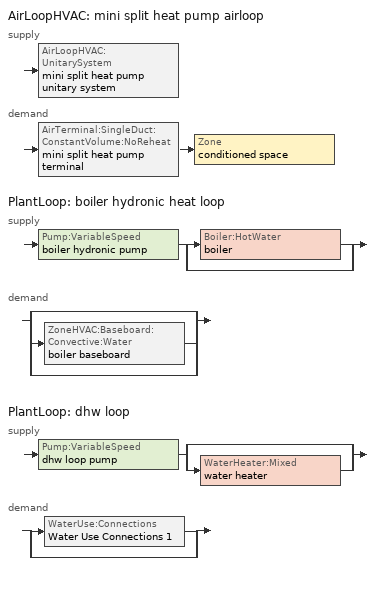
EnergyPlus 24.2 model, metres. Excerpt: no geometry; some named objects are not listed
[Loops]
AirLoopHVAC 'mini split heat pump airloop'
 supply: AirLoopHVAC:UnitarySystem 'mini split heat pump unitary system'
 demand: AirTerminal:SingleDuct:ConstantVolume:NoReheat 'mini split heat pump terminal' > Zone 'conditioned space'
PlantLoop 'boiler hydronic heat loop'
 supply: Pump:VariableSpeed 'boiler hydronic pump' > split
  | Boiler:HotWater 'boiler'
  | bypass
 demand: split
  | bypass
  | ZoneHVAC:Baseboard:Convective:Water 'boiler baseboard'
  | bypass
PlantLoop 'dhw loop'
 supply: Pump:VariableSpeed 'dhw loop pump' > split
  | bypass
  | WaterHeater:Mixed 'water heater'
 demand: split
  | WaterUse:Connections 'Water Use Connections 1'
  | bypass
[ZoneControl:Thermostat]
conditioned space Thermostat: Zone or ZoneList=conditioned space; Control Type Schedule=conditioned space Thermostat Schedule; Control 1=conditioned space temperature setpoint; Temperature Difference Between Cutout And Setpoint {deltaC}=0
[ThermostatSetpoint:DualSetpoint]
conditioned space temperature setpoint: Heating Setpoint Temperature Schedule=heating setpoint; Cooling Setpoint Temperature Schedule=cooling setpoint
[ZoneHVAC:Baseboard:Convective:Water]
boiler baseboard: Availability Schedule=Always On Discrete; Heating Design Capacity Method=HeatingDesignCapacity; Heating Design Capacity {W}=15650.9; Heating Design Capacity Per Floor Area {W/m2}=0; Fraction of Autosized Heating Design Capacity=0.8; U-Factor Times Area Value {W/K}=1126.86; Maximum Water Flow Rate {m3/s}=0.000674209; Convergence Tolerance=0.001
[AirTerminal:SingleDuct:ConstantVolume:NoReheat]
mini split heat pump terminal: Availability Schedule=Always On Discrete; Maximum Air Flow Rate {m3/s}=0.213792
[Zone equipment]
conditioned space: boiler baseboard, mini split heat pump terminal
[AirLoopHVAC]
mini split heat pump airloop: Design Supply Air Flow Rate {m3/s}=0.213792; Design Return Air Flow Fraction of Supply Air Flow=1
[Sizing:System]
mini split heat pump airloop: Type of Load to Size On=Sensible; Design Outdoor Air Flow Rate {m3/s}=Autosize; Central Heating Maximum System Air Flow Ratio=0.3; Preheat Design Temperature {C}=7; Preheat Design Humidity Ratio {kgWater/kgDryAir}=0.008; Precool Design Temperature {C}=12.8; Precool Design Humidity Ratio {kgWater/kgDryAir}=0.008; Central Cooling Design Supply Air Temperature {C}=12.8; Central Heating Design Supply Air Temperature {C}=16.7; Type of Zone Sum to Use=NonCoincident; 100% Outdoor Air in Cooling=Yes; 100% Outdoor Air in Heating=Yes; Central Cooling Design Supply Air Humidity Ratio {kgWater/kgDryAir}=0.0085; Central Heating Design Supply Air Humidity Ratio {kgWater/kgDryAir}=0.008; Cooling Supply Air Flow Rate Method=DesignDay; Cooling Supply Air Flow Rate {m3/s}=0; Cooling Supply Air Flow Rate Per Floor Area {m3/s-m2}=0.00996765; Cooling Fraction of Autosized Cooling Supply Air Flow Rate=1; Cooling Supply Air Flow Rate Per Unit Cooling Capacity {m3/s-W}=3.94755e-05; Heating Supply Air Flow Rate Method=DesignDay; Heating Supply Air Flow Rate {m3/s}=0; Heating Supply Air Flow Rate Per Floor Area {m3/s-m2}=0.00996765; Heating Fraction of Autosized Heating Supply Air Flow Rate=1; Heating Fraction of Autosized Cooling Supply Air Flow Rate=1; Heating Supply Air Flow Rate Per Unit Heating Capacity {m3/s-W}=3.15882e-05; System Outdoor Air Method=ZoneSum; Zone Maximum Outdoor Air Fraction=1; Cooling Design Capacity Method=CoolingDesignCapacity; Cooling Design Capacity {W}=Autosize; Cooling Design Capacity Per Floor Area {W/m2}=234.7; Fraction of Autosized Cooling Design Capacity=1; Heating Design Capacity Method=HeatingDesignCapacity; Heating Design Capacity {W}=Autosize; Heating Design Capacity Per Floor Area {W/m2}=157; Fraction of Autosized Heating Design Capacity=1; Central Cooling Capacity Control Method=OnOff; Occupant Diversity=Autosize
[AvailabilityManager:Scheduled]
mini split heat pump airloop Availability Manager: Schedule=Always On Discrete
[AirLoopHVAC:UnitarySystem]
mini split heat pump unitary system: Control Type=Load; Controlling Zone or Thermostat Location=conditioned space; Dehumidification Control Type=None; Availability Schedule=Always On Discrete; Supply Fan=mini split heat pump supply fan; Fan Placement=BlowThrough; Supply Air Fan Operating Mode Schedule=mini split heat pump auto fan schedule; Heating Coil=mini split heat pump htg coil; DX Heating Coil Sizing Ratio=1; Cooling Coil=mini split heat pump clg coil; Use DOAS DX Cooling Coil=No; Minimum Supply Air Temperature {C}=2; Latent Load Control=SensibleOnlyLoadControl; Cooling Supply Air Flow Rate Method=SupplyAirFlowRate; Cooling Supply Air Flow Rate {m3/s}=0.213792; Heating Supply Air Flow Rate Method=SupplyAirFlowRate; Heating Supply Air Flow Rate {m3/s}=0.213792; No Load Supply Air Flow Rate Method=SupplyAirFlowRate; No Load Supply Air Flow Rate {m3/s}=0; No Load Supply Air Flow Rate Control Set To Low Speed=Yes; Maximum Supply Air Temperature {C}=48.8889; Maximum Outdoor Dry-Bulb Temperature for Supplemental Heater Operation {C}=21; Ancillary On-Cycle Electric Power {W}=0; Ancillary Off-Cycle Electric Power {W}=0; Design Specification Multispeed Object=Unitary System Performance Multispeed 1
[Fan:SystemModel]
mini split heat pump supply fan: Availability Schedule=Always On Discrete; Design Maximum Air Flow Rate {m3/s}=0.263291; Speed Control Method=Discrete; Electric Power Minimum Flow Rate Fraction=0.2; Design Pressure Rise {Pa}=500; Motor Efficiency=1; Motor In Air Stream Fraction=1; Design Electric Power Consumption {W}=Autosize; Design Power Sizing Method=PowerPerFlow; Electric Power Per Unit Flow Rate {W/(m3/s)}=148.322; Electric Power Per Unit Flow Rate Per Unit Pressure {W/((m3/s)-Pa)}=1.66667; Fan Total Efficiency=0.7; Motor Loss Radiative Fraction=0; Number of Speeds=4; Speed Flow Fraction 1=0.20706; Speed Electric Power Fraction 1=0.00888; Speed Flow Fraction 2=0.252; Speed Electric Power Fraction 2=0.016; Speed Flow Fraction 3=0.812; Speed Electric Power Fraction 3=0.53539; Speed Flow Fraction 4=1; Speed Electric Power Fraction 4=1
[Coil:Heating:DX:MultiSpeed]
mini split heat pump htg coil: Availability Schedule=Always On Discrete; Minimum Outdoor Dry-Bulb Temperature for Compressor Operation {C}=-25; Crankcase Heater Capacity {W}=50; Maximum Outdoor Dry-Bulb Temperature for Crankcase Heater Operation {C}=10; Defrost Energy Input Ratio Function of Temperature Curve=Defrosteir; Maximum Outdoor Dry-Bulb Temperature for Defrost Operation {C}=4.44444; Defrost Strategy=ReverseCycle; Defrost Control=Timed; Defrost Time Period Fraction=0.058333; Resistive Defrost Heater Capacity {W}=AutoSize; Apply Part Load Fraction to Speeds Greater than 1=No; Fuel Type=Electricity; Region number for Calculating HSPF=4; Number of Speeds=2; Speed Gross Rated Heating Capacity 1 {W}=1236.34; Speed Gross Rated Heating COP 1 {W/W}=4.74015; Speed Rated Air Flow Rate 1 {m3/s}=0.0663983; Speed Rated Supply Air Fan Power Per Volume Flow Rate 2017 1 {W/(m3/s)}=773.3; Speed Rated Supply Air Fan Power Per Volume Flow Rate 2023 1 {W/(m3/s)}=934.4; Speed Heating Capacity Function of Temperature Curve Name 1=Heat-CAP-fT1; Speed Heating Capacity Function of Flow Fraction Curve Name 1=Heat-CAP-fFF1; Speed Energy Input Ratio Function of Temperature Curve Name 1=Heat-EIR-fT1; Speed Energy Input Ratio Function of Flow Fraction Curve Name 1=Heat-EIR-fFF1; Speed Part Load Fraction Correlation Curve Name 1=Heat-PLF-fPLR1; Speed Rated Waste Heat Fraction of Power Input 1=0.2; Speed Waste Heat Function of Temperature Curve Name 1=ConstantBiquadratic 1; Speed Gross Rated Heating Capacity 2 {W}=4869.54; Speed Gross Rated Heating COP 2 {W/W}=3.39314; Speed Rated Air Flow Rate 2 {m3/s}=0.263487; Speed Rated Supply Air Fan Power Per Volume Flow Rate 2017 2 {W/(m3/s)}=773.3; Speed Rated Supply Air Fan Power Per Volume Flow Rate 2023 2 {W/(m3/s)}=934.4; Speed Heating Capacity Function of Temperature Curve Name 2=Heat-CAP-fT2; Speed Heating Capacity Function of Flow Fraction Curve Name 2=Heat-CAP-fFF2; Speed Energy Input Ratio Function of Temperature Curve Name 2=Heat-EIR-fT2; Speed Energy Input Ratio Function of Flow Fraction Curve Name 2=Heat-EIR-fFF2; Speed Part Load Fraction Correlation Curve Name 2=Heat-PLF-fPLR2; Speed Rated Waste Heat Fraction of Power Input 2=0.2; Speed Waste Heat Function of Temperature Curve Name 2=ConstantBiquadratic 1
[Coil:Cooling:DX:MultiSpeed]
mini split heat pump clg coil: Availability Schedule=Always On Discrete; Condenser Type=AirCooled; Minimum Outdoor Dry-Bulb Temperature for Compressor Operation {C}=-25; Apply Part Load Fraction to Speeds Greater than 1=No; Apply Latent Degradation to Speeds Greater than 1=No; Crankcase Heater Capacity {W}=50; Maximum Outdoor Dry-Bulb Temperature for Crankcase Heater Operation {C}=10; Basin Heater Capacity {W/K}=0; Basin Heater Setpoint Temperature {C}=2; Fuel Type=Electricity; Number of Speeds=2; Speed Gross Rated Total Cooling Capacity 1 {W}=1016.72; Speed Gross Rated Sensible Heat Ratio 1=0.806404; Speed Gross Rated Cooling COP 1 {W/W}=5.32196; Speed Rated Air Flow Rate 1 {m3/s}=0.0545571; Speed Rated Evaporator Fan Power Per Volume Flow Rate 2017 1 {W/(m3/s)}=773.3; Speed Rated Evaporator Fan Power Per Volume Flow Rate 2023 1 {W/(m3/s)}=934.4; Speed Total Cooling Capacity Function of Temperature Curve Name 1=Cool-CAP-fT1; Speed Total Cooling Capacity Function of Flow Fraction Curve Name 1=Cool-CAP-fFF1; Speed Energy Input Ratio Function of Temperature Curve Name 1=Cool-EIR-fT1; Speed Energy Input Ratio Function of Flow Fraction Curve Name 1=Cool-EIR-fFF1; Speed Part Load Fraction Correlation Curve Name 1=Cool-PLF-fPLR1; Speed Nominal Time for Condensate Removal to Begin 1 {s}=1000; Speed Ratio of Initial Moisture Evaporation Rate and Steady State Latent Capacity 1=1.5; Speed Maximum Cycling Rate 1 {cycles/hr}=3; Speed Latent Capacity Time Constant 1 {s}=45; Speed Rated Waste Heat Fraction of Power Input 1=0.2; Speed Waste Heat Function of Temperature Curve Name 1=ConstantBiquadratic; Speed Evaporative Condenser Effectiveness 1=0.9; Speed Evaporative Condenser Air Flow Rate 1 {m3/s}=AutoSize; Speed Rated Evaporative Condenser Pump Power Consumption 1 {W}=AutoSize; Speed Gross Rated Total Cooling Capacity 2 {W}=4006.72; Speed Gross Rated Sensible Heat Ratio 2=0.759942; Speed Gross Rated Cooling COP 2 {W/W}=3.64955; Speed Rated Air Flow Rate 2 {m3/s}=0.213951; Speed Rated Evaporator Fan Power Per Volume Flow Rate 2017 2 {W/(m3/s)}=773.3; Speed Rated Evaporator Fan Power Per Volume Flow Rate 2023 2 {W/(m3/s)}=934.4; Speed Total Cooling Capacity Function of Temperature Curve Name 2=Cool-CAP-fT2; Speed Total Cooling Capacity Function of Flow Fraction Curve Name 2=Cool-CAP-fFF2; Speed Energy Input Ratio Function of Temperature Curve Name 2=Cool-EIR-fT2; Speed Energy Input Ratio Function of Flow Fraction Curve Name 2=Cool-EIR-fFF2; Speed Part Load Fraction Correlation Curve Name 2=Cool-PLF-fPLR2; Speed Nominal Time for Condensate Removal to Begin 2 {s}=1000; Speed Ratio of Initial Moisture Evaporation Rate and Steady State Latent Capacity 2=1.5; Speed Maximum Cycling Rate 2 {cycles/hr}=3; Speed Latent Capacity Time Constant 2 {s}=45; Speed Rated Waste Heat Fraction of Power Input 2=0.2; Speed Waste Heat Function of Temperature Curve Name 2=ConstantBiquadratic; Speed Evaporative Condenser Effectiveness 2=0.9; Speed Evaporative Condenser Air Flow Rate 2 {m3/s}=AutoSize; Speed Rated Evaporative Condenser Pump Power Consumption 2 {W}=AutoSize
[UnitarySystemPerformance:Multispeed]
Unitary System Performance Multispeed 1: Number of Speeds for Heating=2; Number of Speeds for Cooling=2; Single Mode Operation=No; No Load Supply Air Flow Rate Ratio=1; Heating Speed Supply Air Flow Ratio 1=0.310345; Cooling Speed Supply Air Flow Ratio 1=0.255; Heating Speed Supply Air Flow Ratio 2=1.23153; Cooling Speed Supply Air Flow Ratio 2=1
[PlantLoop] Fluid Type=Water; Maximum Loop Temperature {C}=100; Minimum Loop Temperature {C}=0; Minimum Loop Flow Rate {m3/s}=0; Load Distribution Scheme=Optimal; Plant Loop Demand Calculation Scheme=SingleSetpoint; Common Pipe Simulation=None
Name | Plant Equipment Operation Scheme | Maximum Loop Flow Rate {m3/s} | Plant Loop Volume {m3}
boiler hydronic heat loop | boiler hydronic heat loop Operation Schemes | Autosize | Autocalculate
dhw loop | dhw loop Operation Schemes | 0.01 | 0.003
[Sizing:Plant] Loop Type=Heating; Sizing Option=NonCoincident; Zone Timesteps in Averaging Window=1; Coincident Sizing Factor Mode=None
Name | Design Loop Exit Temperature {C} | Loop Design Temperature Difference {deltaC}
boiler hydronic heat loop | 82.2222 | 11.1111
dhw loop | 55 | 5.55556
[Pump:VariableSpeed] Motor Efficiency=0.85; Fraction of Motor Inefficiencies to Fluid Stream=0; Coefficient 1 of the Part Load Performance Curve=0; Coefficient 2 of the Part Load Performance Curve=1; Coefficient 3 of the Part Load Performance Curve=0; Coefficient 4 of the Part Load Performance Curve=0; Design Minimum Flow Rate {m3/s}=0; Pump Control Type=Intermittent; Skin Loss Radiative Fraction=0.5; Design Power Sizing Method=PowerPerFlowPerPressure; Design Electric Power per Unit Flow Rate {W/(m3/s)}=348701.1; Design Shaft Power per Unit Flow Rate per Unit Head {W/((m3/s)-Pa)}=1.28205; Design Minimum Flow Rate Fraction=0
Name | Design Maximum Flow Rate {m3/s} | Design Pump Head {Pa} | Design Power Consumption {W}
boiler hydronic pump | 3.75e-05 | 20000 | 1
dhw loop pump | 0.01 | 1 | 0
[Boiler:HotWater]
boiler: Fuel Type=FuelOilNo2; Nominal Capacity {W}=15650.9; Nominal Thermal Efficiency=0.83; Efficiency Curve Temperature Evaluation Variable=LeavingBoiler; Normalized Boiler Efficiency Curve=NonCondensingBoilerEff; Design Water Flow Rate {m3/s}=Autosize; Minimum Part Load Ratio=0; Maximum Part Load Ratio=1; Optimum Part Load Ratio=1; Water Outlet Upper Temperature Limit {C}=99.9; Boiler Flow Mode=LeavingSetpointModulated; On Cycle Parasitic Electric Load {W}=0; Sizing Factor=1; Off Cycle Parasitic Fuel Load {W}=0
[SetpointManager:Scheduled] Control Variable=Temperature
Name | Schedule
boiler hydronic heat loop setpoint manager | boiler hydronic heat supply setpoint
Setpoint Manager Scheduled 1 | dhw temp
[PlantEquipmentOperationSchemes] Control Scheme Object Type 1=PlantEquipmentOperation:HeatingLoad; Control Scheme Schedule Name 1=Always On Discrete
Name | Control Scheme Name 1
boiler hydronic heat loop Operation Schemes | boiler hydronic heat loop Heating Operation Scheme
dhw loop Operation Schemes | dhw loop Heating Operation Scheme
[PlantEquipmentOperation:HeatingLoad] Load Range Lower Limit 1 {W}=0; Load Range Upper Limit 1 {W}=1000000000
Name | Range Equipment List Name 1
boiler hydronic heat loop Heating Operation Scheme | boiler hydronic heat loop Heating Equipment List
dhw loop Heating Operation Scheme | dhw loop Heating Equipment List
[PlantEquipmentList]
boiler hydronic heat loop Heating Equipment List: Boiler:HotWater, boiler
dhw loop Heating Equipment List: WaterHeater:Mixed, water heater
[WaterHeater:Mixed]
water heater: Tank Volume {m3}=0.00378541; Setpoint Temperature Schedule=water heater setpoint; Deadband Temperature Difference {deltaC}=0; Maximum Temperature Limit {C}=99; Heater Control Type=Modulate; Heater Maximum Capacity {W}=2.93071e+10; Heater Minimum Capacity {W}=0; Heater Ignition Minimum Flow Rate {m3/s}=0; Heater Ignition Delay {s}=0; Heater Fuel Type=FuelOilNo2; Heater Thermal Efficiency=0.368; Off Cycle Parasitic Fuel Consumption Rate {W}=0; Off Cycle Parasitic Fuel Type=Electricity; Off Cycle Parasitic Heat Fraction to Tank=0; On Cycle Parasitic Fuel Consumption Rate {W}=0; On Cycle Parasitic Fuel Type=Electricity; On Cycle Parasitic Heat Fraction to Tank=0; Ambient Temperature Indicator=Zone; Ambient Temperature Zone=conditioned space; Off Cycle Loss Coefficient to Ambient Temperature {W/K}=0; Off Cycle Loss Fraction to Zone=1; On Cycle Loss Coefficient to Ambient Temperature {W/K}=0; On Cycle Loss Fraction to Zone=1; Use Side Effectiveness=1; Source Side Effectiveness=1; Use Side Design Flow Rate {m3/s}=Autosize; Source Side Design Flow Rate {m3/s}=Autosize; Indirect Water Heating Recovery Time {hr}=1.5; Source Side Flow Control Mode=IndirectHeatPrimarySetpoint
[WaterHeater:Sizing]
water heater: Design Mode=PeakDraw; Time Storage Can Meet Peak Draw {hr}=0.538503; Time for Tank Recovery {hr}=0; Nominal Tank Volume for Autosizing Plant Connections {m3}=1
[WaterUse:Connections]
Water Use Connections 1: Drain Water Heat Exchanger Type=None; Drain Water Heat Exchanger Destination=Plant; Water Use Equipment Name 1=dhw fixtures; Water Use Equipment Name 2=dhw distribution waste; Water Use Equipment Name 3=clothes washer; Water Use Equipment Name 4=dishwasher
[WaterUse:Equipment]
Name | Peak Flow Rate {m3/s} | Flow Rate Fraction Schedule | Target Temperature Schedule
dhw fixtures | 4.46098e-06 | dhw fixtures schedule | mixed water temperature schedule
dhw distribution waste | 1.35238e-06 | dhw fixtures schedule | mixed water temperature schedule
clothes washer | 9.69919e-07 | clothes washer schedule
dishwasher | 2.90872e-07 | dishwasher schedule
[EnergyManagementSystem:GlobalVariable]
infil_program_Qfan
infil_program_Qinf
mini_split_heat_pump_airloop_Fan_RTF
natural_vent_program_Qnv
natural_vent_program_Qwhf
[EnergyManagementSystem:InternalVariable]
Name | Internal Data Index Key | Internal Data Type
boiler_hydronic_pump_rated_mfr | boiler hydronic pump | Pump Maximum Mass Flow Rate
mini_split_heat_pump_airloop_max_sup_fan_mfr | mini split heat pump supply fan | Fan Maximum Mass Flow Rate
[EnergyManagementSystem:Sensor]
Name | Output:Variable or Output:Meter Index Key | Output:Variable or Output:Meter
airflow_gain | infil flow | Infiltration Sensible Heat Gain Energy
airflow_gain_1 | natural vent flow | Infiltration Sensible Heat Gain Energy
airflow_gain_2 | whole house fan flow | Infiltration Sensible Heat Gain Energy
airflow_loss | infil flow | Infiltration Sensible Heat Loss Energy
airflow_loss_1 | natural vent flow | Infiltration Sensible Heat Loss Energy
airflow_loss_2 | whole house fan flow | Infiltration Sensible Heat Loss Energy
boiler_baseboard_s | boiler baseboard | Baseboard Total Heating Energy
boiler_hydronic_pump_mfr_s | boiler hydronic pump | Pump Mass Flow Rate
boiler_hydronic_pump_s | boiler hydronic pump | Pump Electricity Energy
boiler_plr_s | boiler | Boiler Part Load Ratio
clg_load_cond |  | Cooling:EnergyTransfer:Zone:CONDITIONED SPACE
clg_sp_s; clg_sp_s_1 | cooling setpoint | Schedule Value
clothes_dryer_exhaust_0_sch_s | clothes dryer exhaust 0 schedule | Schedule Value
conditioned_space_clg_unmet_s | conditioned space | Zone Cooling Setpoint Not Met Time
conditioned_space_htg_unmet_s | conditioned space | Zone Heating Setpoint Not Met Time
cool_season | cooling season schedule | Schedule Value
dhw_loss | water heater | Water Heater Heat Loss Energy
dhw_rtf | water heater | Water Heater Runtime Fraction
fridge_tin_s; tin_s; tin_s_1 | conditioned space | Zone Mean Air Temperature
htg_load_cond |  | Heating:EnergyTransfer:Zone:CONDITIONED SPACE
htg_sp_s; htg_sp_s_1 | heating setpoint | Schedule Value
ig_ee_conv | clothes dryer | Electric Equipment Convective Heating Energy
ig_ee_conv_1 | clothes washer | Electric Equipment Convective Heating Energy
ig_ee_conv_2 | cooking range | Electric Equipment Convective Heating Energy
ig_ee_conv_3 | dishwasher | Electric Equipment Convective Heating Energy
ig_ee_conv_4 | fridge | Electric Equipment Convective Heating Energy
ig_ee_conv_5 | misc plug loads | Electric Equipment Convective Heating Energy
ig_ee_conv_6 | whole house fan | Electric Equipment Convective Heating Energy
ig_ee_rad | clothes dryer | Electric Equipment Radiant Heating Energy
ig_ee_rad_1 | clothes washer | Electric Equipment Radiant Heating Energy
ig_ee_rad_2 | cooking range | Electric Equipment Radiant Heating Energy
ig_ee_rad_3 | dishwasher | Electric Equipment Radiant Heating Energy
ig_ee_rad_4 | fridge | Electric Equipment Radiant Heating Energy
ig_ee_rad_5 | misc plug loads | Electric Equipment Radiant Heating Energy
ig_ee_rad_6 | whole house fan | Electric Equipment Radiant Heating Energy
ig_lgt_conv | interior lighting | Lights Convective Heating Energy
ig_lgt_rad | interior lighting | Lights Radiant Heating Energy
ig_lgt_vis | interior lighting | Lights Visible Radiation Heating Energy
ig_oe_conv | clothes dryer 1 | Other Equipment Convective Heating Energy
ig_oe_conv_1 | cooking range 1 | Other Equipment Convective Heating Energy
ig_oe_conv_2 | general water use latent | Other Equipment Convective Heating Energy
ig_oe_conv_3 | general water use sensible | Other Equipment Convective Heating Energy
ig_oe_conv_4 | water heater energy adjustment1 | Other Equipment Convective Heating Energy
ig_oe_rad | clothes dryer 1 | Other Equipment Radiant Heating Energy
ig_oe_rad_1 | cooking range 1 | Other Equipment Radiant Heating Energy
ig_oe_rad_2 | general water use latent | Other Equipment Radiant Heating Energy
ig_oe_rad_3 | general water use sensible | Other Equipment Radiant Heating Energy
ig_oe_rad_4 | water heater energy adjustment1 | Other Equipment Radiant Heating Energy
ig_ppl_conv | occupants | People Convective Heating Energy
ig_ppl_rad | occupants | People Radiant Heating Energy
im_conv | furniture mass conditioned space 1 | Surface Inside Face Convection Heat Gain Energy
im_conv_1 | partition wall mass | Surface Inside Face Convection Heat Gain Energy
im_ig | furniture mass conditioned space 1 | Surface Inside Face Internal Gains Radiation Heat Gain Energy
im_ig_1 | partition wall mass | Surface Inside Face Internal Gains Radiation Heat Gain Energy
im_lgt | furniture mass conditioned space 1 | Surface Inside Face Lights Radiation Heat Gain Energy
im_lgt_1 | partition wall mass | Surface Inside Face Lights Radiation Heat Gain Energy
im_sol | furniture mass conditioned space 1 | Surface Inside Face Solar Radiation Heat Gain Energy
im_sol_1 | partition wall mass | Surface Inside Face Solar Radiation Heat Gain Energy
im_surf | furniture mass conditioned space 1 | Surface Inside Face Net Surface Thermal Radiation Heat Gain Energy
im_surf_1 | partition wall mass | Surface Inside Face Net Surface Thermal Radiation Heat Gain Energy
mini_split_heat_pump_airloop_Fan_RTF_s | mini split heat pump supply fan | Fan Runtime Fraction Speed 1
mini_split_heat_pump_airloop_Fan_RTF_s_1 | mini split heat pump supply fan | Fan Runtime Fraction Speed 2
mini_split_heat_pump_airloop_Fan_RTF_s_2 | mini split heat pump supply fan | Fan Runtime Fraction Speed 3
mini_split_heat_pump_airloop_Fan_RTF_s_3 | mini split heat pump supply fan | Fan Runtime Fraction Speed 4
mini_split_heat_pump_clg_coil_s | mini split heat pump clg coil | Cooling Coil Total Cooling Energy
mini_split_heat_pump_htg_coil_s | mini split heat pump htg coil | Heating Coil Heating Energy
mini_split_heat_pump_supply_fan_s | mini split heat pump supply fan | Fan Electricity Energy
mv_conv | mech vent house fan | Electric Equipment Convective Heating Energy
mv_conv_1 | mech vent house fan cfis | Electric Equipment Convective Heating Energy
mv_conv_2 | mech vent house fan latent load | Other Equipment Convective Heating Energy
mv_conv_3 | mech vent house fan sensible load | Other Equipment Convective Heating Energy
mv_rad | mech vent house fan | Electric Equipment Radiant Heating Energy
mv_rad_1 | mech vent house fan cfis | Electric Equipment Radiant Heating Energy
mv_rad_2 | mech vent house fan latent load | Other Equipment Radiant Heating Energy
mv_rad_3 | mech vent house fan sensible load | Other Equipment Radiant Heating Energy
natural_vent_s | natural vent schedule | Schedule Value
out_pb_s |  | Site Outdoor Air Barometric Pressure
out_wt_s |  | Site Outdoor Air Humidity Ratio
site_vw_s |  | Site Wind Speed
ss_back_out | Window1 | Surface Window Shortwave from Zone Back Out Window Heat Transfer Rate
ss_back_out_1 | Window10 | Surface Window Shortwave from Zone Back Out Window Heat Transfer Rate
ss_back_out_10 | Window7 | Surface Window Shortwave from Zone Back Out Window Heat Transfer Rate
ss_back_out_11 | Window9 | Surface Window Shortwave from Zone Back Out Window Heat Transfer Rate
ss_back_out_2 | Window11 | Surface Window Shortwave from Zone Back Out Window Heat Transfer Rate
ss_back_out_3 | Window12 | Surface Window Shortwave from Zone Back Out Window Heat Transfer Rate
ss_back_out_4 | Window13 | Surface Window Shortwave from Zone Back Out Window Heat Transfer Rate
ss_back_out_5 | Window14 | Surface Window Shortwave from Zone Back Out Window Heat Transfer Rate
ss_back_out_6 | Window15 | Surface Window Shortwave from Zone Back Out Window Heat Transfer Rate
ss_back_out_7 | Window3 | Surface Window Shortwave from Zone Back Out Window Heat Transfer Rate
ss_back_out_8 | Window4 | Surface Window Shortwave from Zone Back Out Window Heat Transfer Rate
ss_back_out_9 | Window5 | Surface Window Shortwave from Zone Back Out Window Heat Transfer Rate
ss_conv | Door1 | Surface Inside Face Convection Heat Gain Energy
ss_conv_1 | Door3 | Surface Inside Face Convection Heat Gain Energy
ss_conv_10 | Window4 | Surface Inside Face Convection Heat Gain Energy
ss_conv_11 | Window5 | Surface Inside Face Convection Heat Gain Energy
ss_conv_12 | Window7 | Surface Inside Face Convection Heat Gain Energy
ss_conv_13 | Window9 | Surface Inside Face Convection Heat Gain Energy
ss_conv_2 | Window1 | Surface Inside Face Convection Heat Gain Energy
ss_conv_3 | Window10 | Surface Inside Face Convection Heat Gain Energy
ss_conv_4 | Window11 | Surface Inside Face Convection Heat Gain Energy
ss_conv_5 | Window12 | Surface Inside Face Convection Heat Gain Energy
ss_conv_6 | Window13 | Surface Inside Face Convection Heat Gain Energy
ss_conv_7 | Window14 | Surface Inside Face Convection Heat Gain Energy
ss_conv_8 | Window15 | Surface Inside Face Convection Heat Gain Energy
ss_conv_9 | Window3 | Surface Inside Face Convection Heat Gain Energy
ss_ig | Door1 | Surface Inside Face Internal Gains Radiation Heat Gain Energy
ss_ig_1 | Door3 | Surface Inside Face Internal Gains Radiation Heat Gain Energy
ss_ig_10 | Window4 | Surface Inside Face Internal Gains Radiation Heat Gain Energy
ss_ig_11 | Window5 | Surface Inside Face Internal Gains Radiation Heat Gain Energy
ss_ig_12 | Window7 | Surface Inside Face Internal Gains Radiation Heat Gain Energy
ss_ig_13 | Window9 | Surface Inside Face Internal Gains Radiation Heat Gain Energy
ss_ig_2 | Window1 | Surface Inside Face Internal Gains Radiation Heat Gain Energy
ss_ig_3 | Window10 | Surface Inside Face Internal Gains Radiation Heat Gain Energy
ss_ig_4 | Window11 | Surface Inside Face Internal Gains Radiation Heat Gain Energy
ss_ig_5 | Window12 | Surface Inside Face Internal Gains Radiation Heat Gain Energy
ss_ig_6 | Window13 | Surface Inside Face Internal Gains Radiation Heat Gain Energy
ss_ig_7 | Window14 | Surface Inside Face Internal Gains Radiation Heat Gain Energy
ss_ig_8 | Window15 | Surface Inside Face Internal Gains Radiation Heat Gain Energy
ss_ig_9 | Window3 | Surface Inside Face Internal Gains Radiation Heat Gain Energy
ss_lgt | Door1 | Surface Inside Face Lights Radiation Heat Gain Energy
ss_lgt_1 | Door3 | Surface Inside Face Lights Radiation Heat Gain Energy
ss_sol | Door1 | Surface Inside Face Solar Radiation Heat Gain Energy
ss_sol_1 | Door3 | Surface Inside Face Solar Radiation Heat Gain Energy
ss_surf | Door1 | Surface Inside Face Net Surface Thermal Radiation Heat Gain Energy
ss_surf_1 | Door3 | Surface Inside Face Net Surface Thermal Radiation Heat Gain Energy
ss_surf_10 | Window4 | Surface Inside Face Net Surface Thermal Radiation Heat Gain Energy
ss_surf_11 | Window5 | Surface Inside Face Net Surface Thermal Radiation Heat Gain Energy
ss_surf_12 | Window7 | Surface Inside Face Net Surface Thermal Radiation Heat Gain Energy
ss_surf_13 | Window9 | Surface Inside Face Net Surface Thermal Radiation Heat Gain Energy
ss_surf_2 | Window1 | Surface Inside Face Net Surface Thermal Radiation Heat Gain Energy
ss_surf_3 | Window10 | Surface Inside Face Net Surface Thermal Radiation Heat Gain Energy
ss_surf_4 | Window11 | Surface Inside Face Net Surface Thermal Radiation Heat Gain Energy
ss_surf_5 | Window12 | Surface Inside Face Net Surface Thermal Radiation Heat Gain Energy
ss_surf_6 | Window13 | Surface Inside Face Net Surface Thermal Radiation Heat Gain Energy
ss_surf_7 | Window14 | Surface Inside Face Net Surface Thermal Radiation Heat Gain Energy
ss_surf_8 | Window15 | Surface Inside Face Net Surface Thermal Radiation Heat Gain Energy
ss_surf_9 | Window3 | Surface Inside Face Net Surface Thermal Radiation Heat Gain Energy
ss_trans_in | Window1 | Surface Window Transmitted Solar Radiation Rate
ss_trans_in_1 | Window10 | Surface Window Transmitted Solar Radiation Rate
ss_trans_in_10 | Window7 | Surface Window Transmitted Solar Radiation Rate
ss_trans_in_11 | Window9 | Surface Window Transmitted Solar Radiation Rate
ss_trans_in_2 | Window11 | Surface Window Transmitted Solar Radiation Rate
ss_trans_in_3 | Window12 | Surface Window Transmitted Solar Radiation Rate
ss_trans_in_4 | Window13 | Surface Window Transmitted Solar Radiation Rate
ss_trans_in_5 | Window14 | Surface Window Transmitted Solar Radiation Rate
ss_trans_in_6 | Window15 | Surface Window Transmitted Solar Radiation Rate
ss_trans_in_7 | Window3 | Surface Window Transmitted Solar Radiation Rate
ss_trans_in_8 | Window4 | Surface Window Transmitted Solar Radiation Rate
ss_trans_in_9 | Window5 | Surface Window Transmitted Solar Radiation Rate
ss_trans_out | Window1 | Surface Inside Face Initial Transmitted Diffuse Transmitted Out Window Solar Radiation Rate
ss_trans_out_1 | Window10 | Surface Inside Face Initial Transmitted Diffuse Transmitted Out Window Solar Radiation Rate
ss_trans_out_10 | Window7 | Surface Inside Face Initial Transmitted Diffuse Transmitted Out Window Solar Radiation Rate
ss_trans_out_11 | Window9 | Surface Inside Face Initial Transmitted Diffuse Transmitted Out Window Solar Radiation Rate
ss_trans_out_2 | Window11 | Surface Inside Face Initial Transmitted Diffuse Transmitted Out Window Solar Radiation Rate
ss_trans_out_3 | Window12 | Surface Inside Face Initial Transmitted Diffuse Transmitted Out Window Solar Radiation Rate
ss_trans_out_4 | Window13 | Surface Inside Face Initial Transmitted Diffuse Transmitted Out Window Solar Radiation Rate
ss_trans_out_5 | Window14 | Surface Inside Face Initial Transmitted Diffuse Transmitted Out Window Solar Radiation Rate
ss_trans_out_6 | Window15 | Surface Inside Face Initial Transmitted Diffuse Transmitted Out Window Solar Radiation Rate
ss_trans_out_7 | Window3 | Surface Inside Face Initial Transmitted Diffuse Transmitted Out Window Solar Radiation Rate
ss_trans_out_8 | Window4 | Surface Inside Face Initial Transmitted Diffuse Transmitted Out Window Solar Radiation Rate
ss_trans_out_9 | Window5 | Surface Inside Face Initial Transmitted Diffuse Transmitted Out Window Solar Radiation Rate
s_conv | Floor1 | Surface Inside Face Convection Heat Gain Energy
s_conv_1 | FoundationWall1 | Surface Inside Face Convection Heat Gain Energy
s_conv_10 | RimJoist2:315 | Surface Inside Face Convection Heat Gain Energy
s_conv_11 | RimJoist2:45 | Surface Inside Face Convection Heat Gain Energy
s_conv_12 | Slab1 | Surface Inside Face Convection Heat Gain Energy
s_conv_13 | Wall1:135 | Surface Inside Face Convection Heat Gain Energy
s_conv_14 | Wall1:225 | Surface Inside Face Convection Heat Gain Energy
s_conv_15 | Wall1:315 | Surface Inside Face Convection Heat Gain Energy
s_conv_16 | Wall1:45 | Surface Inside Face Convection Heat Gain Energy
s_conv_17 | Wall3:135 | Surface Inside Face Convection Heat Gain Energy
s_conv_18 | Wall3:225 | Surface Inside Face Convection Heat Gain Energy
s_conv_19 | Wall3:315 | Surface Inside Face Convection Heat Gain Energy
s_conv_2 | inferred conditioned ceiling | Surface Inside Face Convection Heat Gain Energy
s_conv_20 | Wall3:45 | Surface Inside Face Convection Heat Gain Energy
s_conv_3 | inferred conditioned floor | Surface Inside Face Convection Heat Gain Energy
s_conv_4 | RimJoist1:135 | Surface Inside Face Convection Heat Gain Energy
s_conv_5 | RimJoist1:225 | Surface Inside Face Convection Heat Gain Energy
s_conv_6 | RimJoist1:315 | Surface Inside Face Convection Heat Gain Energy
s_conv_7 | RimJoist1:45 | Surface Inside Face Convection Heat Gain Energy
s_conv_8 | RimJoist2:135 | Surface Inside Face Convection Heat Gain Energy
s_conv_9 | RimJoist2:225 | Surface Inside Face Convection Heat Gain Energy
s_ig | Floor1 | Surface Inside Face Internal Gains Radiation Heat Gain Energy
s_ig_1 | FoundationWall1 | Surface Inside Face Internal Gains Radiation Heat Gain Energy
s_ig_10 | RimJoist2:315 | Surface Inside Face Internal Gains Radiation Heat Gain Energy
s_ig_11 | RimJoist2:45 | Surface Inside Face Internal Gains Radiation Heat Gain Energy
s_ig_12 | Slab1 | Surface Inside Face Internal Gains Radiation Heat Gain Energy
s_ig_13 | Wall1:135 | Surface Inside Face Internal Gains Radiation Heat Gain Energy
s_ig_14 | Wall1:225 | Surface Inside Face Internal Gains Radiation Heat Gain Energy
s_ig_15 | Wall1:315 | Surface Inside Face Internal Gains Radiation Heat Gain Energy
s_ig_16 | Wall1:45 | Surface Inside Face Internal Gains Radiation Heat Gain Energy
s_ig_17 | Wall3:135 | Surface Inside Face Internal Gains Radiation Heat Gain Energy
s_ig_18 | Wall3:225 | Surface Inside Face Internal Gains Radiation Heat Gain Energy
s_ig_19 | Wall3:315 | Surface Inside Face Internal Gains Radiation Heat Gain Energy
s_ig_2 | inferred conditioned ceiling | Surface Inside Face Internal Gains Radiation Heat Gain Energy
s_ig_20 | Wall3:45 | Surface Inside Face Internal Gains Radiation Heat Gain Energy
s_ig_3 | inferred conditioned floor | Surface Inside Face Internal Gains Radiation Heat Gain Energy
s_ig_4 | RimJoist1:135 | Surface Inside Face Internal Gains Radiation Heat Gain Energy
s_ig_5 | RimJoist1:225 | Surface Inside Face Internal Gains Radiation Heat Gain Energy
s_ig_6 | RimJoist1:315 | Surface Inside Face Internal Gains Radiation Heat Gain Energy
s_ig_7 | RimJoist1:45 | Surface Inside Face Internal Gains Radiation Heat Gain Energy
s_ig_8 | RimJoist2:135 | Surface Inside Face Internal Gains Radiation Heat Gain Energy
s_ig_9 | RimJoist2:225 | Surface Inside Face Internal Gains Radiation Heat Gain Energy
s_lgt | Floor1 | Surface Inside Face Lights Radiation Heat Gain Energy
s_lgt_1 | FoundationWall1 | Surface Inside Face Lights Radiation Heat Gain Energy
s_lgt_10 | RimJoist2:315 | Surface Inside Face Lights Radiation Heat Gain Energy
s_lgt_11 | RimJoist2:45 | Surface Inside Face Lights Radiation Heat Gain Energy
s_lgt_12 | Slab1 | Surface Inside Face Lights Radiation Heat Gain Energy
s_lgt_13 | Wall1:135 | Surface Inside Face Lights Radiation Heat Gain Energy
s_lgt_14 | Wall1:225 | Surface Inside Face Lights Radiation Heat Gain Energy
s_lgt_15 | Wall1:315 | Surface Inside Face Lights Radiation Heat Gain Energy
s_lgt_16 | Wall1:45 | Surface Inside Face Lights Radiation Heat Gain Energy
s_lgt_17 | Wall3:135 | Surface Inside Face Lights Radiation Heat Gain Energy
s_lgt_18 | Wall3:225 | Surface Inside Face Lights Radiation Heat Gain Energy
s_lgt_19 | Wall3:315 | Surface Inside Face Lights Radiation Heat Gain Energy
s_lgt_2 | inferred conditioned ceiling | Surface Inside Face Lights Radiation Heat Gain Energy
s_lgt_20 | Wall3:45 | Surface Inside Face Lights Radiation Heat Gain Energy
s_lgt_3 | inferred conditioned floor | Surface Inside Face Lights Radiation Heat Gain Energy
s_lgt_4 | RimJoist1:135 | Surface Inside Face Lights Radiation Heat Gain Energy
s_lgt_5 | RimJoist1:225 | Surface Inside Face Lights Radiation Heat Gain Energy
s_lgt_6 | RimJoist1:315 | Surface Inside Face Lights Radiation Heat Gain Energy
s_lgt_7 | RimJoist1:45 | Surface Inside Face Lights Radiation Heat Gain Energy
s_lgt_8 | RimJoist2:135 | Surface Inside Face Lights Radiation Heat Gain Energy
s_lgt_9 | RimJoist2:225 | Surface Inside Face Lights Radiation Heat Gain Energy
s_sol | Floor1 | Surface Inside Face Solar Radiation Heat Gain Energy
s_sol_1 | FoundationWall1 | Surface Inside Face Solar Radiation Heat Gain Energy
s_sol_10 | RimJoist2:315 | Surface Inside Face Solar Radiation Heat Gain Energy
s_sol_11 | RimJoist2:45 | Surface Inside Face Solar Radiation Heat Gain Energy
s_sol_12 | Slab1 | Surface Inside Face Solar Radiation Heat Gain Energy
s_sol_13 | Wall1:135 | Surface Inside Face Solar Radiation Heat Gain Energy
s_sol_14 | Wall1:225 | Surface Inside Face Solar Radiation Heat Gain Energy
s_sol_15 | Wall1:315 | Surface Inside Face Solar Radiation Heat Gain Energy
s_sol_16 | Wall1:45 | Surface Inside Face Solar Radiation Heat Gain Energy
s_sol_17 | Wall3:135 | Surface Inside Face Solar Radiation Heat Gain Energy
s_sol_18 | Wall3:225 | Surface Inside Face Solar Radiation Heat Gain Energy
s_sol_19 | Wall3:315 | Surface Inside Face Solar Radiation Heat Gain Energy
s_sol_2 | inferred conditioned ceiling | Surface Inside Face Solar Radiation Heat Gain Energy
s_sol_20 | Wall3:45 | Surface Inside Face Solar Radiation Heat Gain Energy
s_sol_3 | inferred conditioned floor | Surface Inside Face Solar Radiation Heat Gain Energy
s_sol_4 | RimJoist1:135 | Surface Inside Face Solar Radiation Heat Gain Energy
s_sol_5 | RimJoist1:225 | Surface Inside Face Solar Radiation Heat Gain Energy
s_sol_6 | RimJoist1:315 | Surface Inside Face Solar Radiation Heat Gain Energy
s_sol_7 | RimJoist1:45 | Surface Inside Face Solar Radiation Heat Gain Energy
s_sol_8 | RimJoist2:135 | Surface Inside Face Solar Radiation Heat Gain Energy
s_sol_9 | RimJoist2:225 | Surface Inside Face Solar Radiation Heat Gain Energy
s_surf | Floor1 | Surface Inside Face Net Surface Thermal Radiation Heat Gain Energy
s_surf_1 | FoundationWall1 | Surface Inside Face Net Surface Thermal Radiation Heat Gain Energy
s_surf_10 | RimJoist2:315 | Surface Inside Face Net Surface Thermal Radiation Heat Gain Energy
s_surf_11 | RimJoist2:45 | Surface Inside Face Net Surface Thermal Radiation Heat Gain Energy
s_surf_12 | Slab1 | Surface Inside Face Net Surface Thermal Radiation Heat Gain Energy
s_surf_13 | Wall1:135 | Surface Inside Face Net Surface Thermal Radiation Heat Gain Energy
s_surf_14 | Wall1:225 | Surface Inside Face Net Surface Thermal Radiation Heat Gain Energy
s_surf_15 | Wall1:315 | Surface Inside Face Net Surface Thermal Radiation Heat Gain Energy
s_surf_16 | Wall1:45 | Surface Inside Face Net Surface Thermal Radiation Heat Gain Energy
s_surf_17 | Wall3:135 | Surface Inside Face Net Surface Thermal Radiation Heat Gain Energy
s_surf_18 | Wall3:225 | Surface Inside Face Net Surface Thermal Radiation Heat Gain Energy
s_surf_19 | Wall3:315 | Surface Inside Face Net Surface Thermal Radiation Heat Gain Energy
s_surf_2 | inferred conditioned ceiling | Surface Inside Face Net Surface Thermal Radiation Heat Gain Energy
s_surf_20 | Wall3:45 | Surface Inside Face Net Surface Thermal Radiation Heat Gain Energy
s_surf_3 | inferred conditioned floor | Surface Inside Face Net Surface Thermal Radiation Heat Gain Energy
s_surf_4 | RimJoist1:135 | Surface Inside Face Net Surface Thermal Radiation Heat Gain Energy
s_surf_5 | RimJoist1:225 | Surface Inside Face Net Surface Thermal Radiation Heat Gain Energy
s_surf_6 | RimJoist1:315 | Surface Inside Face Net Surface Thermal Radiation Heat Gain Energy
s_surf_7 | RimJoist1:45 | Surface Inside Face Net Surface Thermal Radiation Heat Gain Energy
s_surf_8 | RimJoist2:135 | Surface Inside Face Net Surface Thermal Radiation Heat Gain Energy
s_surf_9 | RimJoist2:225 | Surface Inside Face Net Surface Thermal Radiation Heat Gain Energy
tout_db; tout_db_1 | Environment | Site Outdoor Air Drybulb Temperature
tout_s | conditioned space | Zone Outdoor Air Drybulb Temperature
water_heater_energy | water heater | Water Heater FuelOilNo2 Rate
water_heater_off_cycle_parasitic | water heater | Water Heater Off Cycle Parasitic Electricity Rate
water_heater_on_cycle_parasitic | water heater | Water Heater On Cycle Parasitic Electricity Rate
win_s | conditioned space | Zone Air Humidity Ratio
[EnergyManagementSystem:Actuator]
Name | Actuated Component Unique | Actuated Component Type | Actuated Component Control Type
boiler_hydronic_pump_pressure_rise_act | boiler hydronic pump | Pump | Pump Pressure Rise
fridge_schedule_act | fridge schedule | Schedule:Constant | Schedule Value
infil_flow_act | infil flow | Zone Infiltration | Air Exchange Flow Rate
mech_vent_house_fan_cfis_act | mech vent house fan cfis | ElectricEquipment | Electricity Rate
mech_vent_house_fan_latent_load_act | mech vent house fan latent load | OtherEquipment | Power Level
mech_vent_house_fan_sensible_load_act | mech vent house fan sensible load | OtherEquipment | Power Level
mini_split_heat_pump_supply_fan_pressure_rise_act | mini split heat pump supply fan | Fan | Fan Pressure Rise
mini_split_heat_pump_supply_fan_total_efficiency_act | mini split heat pump supply fan | Fan | Fan Total Efficiency
natural_vent_flow_act | natural vent flow | Zone Infiltration | Air Exchange Flow Rate
Sequential_Fraction_Schedule_act | Sequential Fraction Schedule | Schedule:Constant | Schedule Value
water_heater_ec_adj_act | water heater energy adjustment1 | OtherEquipment | Power Level
whole_house_fan_act | whole house fan | ElectricEquipment | Electricity Rate
whole_house_fan_flow_act | whole house fan flow | Zone Infiltration | Air Exchange Flow Rate
whole_house_fan_mix_act | whole house fan mix | ZoneMixing | Air Exchange Flow Rate
[EnergyManagementSystem:Program]
boiler_hydronic_pump_disaggregate_program: Set boiler_hydronic_pump_backup_htg = 0; If boiler_baseboard_s > 0; Set boiler_hydronic_pump_backup_htg = boiler_hydronic_pump_s; EndIf
boiler_hydronic_pump_power_program: Set heating_plr = boiler_plr_s; Set pump_total_eff = boiler_hydronic_pump_rated_mfr / 1000 * 20000.0 / 1.0; Set pump_vfr = boiler_hydronic_pump_mfr_s / 1000; If pump_vfr > 0; Set boiler_hydronic_pump_pressure_rise_act = 1.0 * heating_plr * pump_total_eff / pump_vfr; Else; Set boiler_hydronic_pump_pressure_rise_act = 0; EndIf
fridge_schedule_program: Set Tin = fridge_tin_s*(9.0/5.0)+32.0; Set fridge_schedule_act = 0; If (Hour == 0); Set fridge_schedule_act = (-0.487+0.019*Tin); ElseIf (Hour == 1); Set fridge_schedule_act = (-0.34+0.016*Tin); ElseIf (Hour == 2); Set fridge_schedule_act = (-0.37+0.017*Tin); ElseIf (Hour == 3); Set fridge_schedule_act = (-0.361+0.016*Tin); ElseIf (Hour == 4); Set fridge_schedule_act = (-0.515+0.018*Tin); ElseIf (Hour == 5); Set fridge_schedule_act = (-0.684+0.021*Tin); ElseIf (Hour == 6); Set fridge_schedule_act = (-0.471+0.019*Tin); ElseIf (Hour == 7); Set fridge_schedule_act = (-0.159+0.015*Tin); ElseIf (Hour == 8); Set fridge_schedule_act = (-0.079+0.015*Tin); ElseIf (Hour == 9); Set fridge_schedule_act = (-0.417+0.019*Tin); ElseIf (Hour == 10); Set fridge_schedule_act = (-0.411+0.018*Tin); ElseIf (Hour == 11); Set fridge_schedule_act = (-0.386+0.018*Tin); ElseIf (Hour == 12); Set fridge_schedule_act = (-0.24+0.016*Tin); ElseIf (Hour == 13); Set fridge_schedule_act = (-0.314+0.017*Tin); ElseIf (Hour == 14); Set fridge_schedule_act = (-0.16+0.015*Tin); ElseIf (Hour == 15); Set fridge_schedule_act = (-0.121+0.015*Tin); ElseIf (Hour == 16); Set fridge_schedule_act = (-0.469+0.02*Tin); ElseIf (Hour == 17); Set fridge_schedule_act = (-0.412+0.02*Tin); ElseIf (Hour == 18); Set fridge_schedule_act = (-0.091+0.017*Tin); ElseIf (Hour == 19); Set fridge_schedule_act = (0.077+0.014*Tin); ElseIf (Hour == 20); Set fridge_schedule_act = (-0.118+0.016*Tin); ElseIf (Hour == 21); Set fridge_schedule_act = (-0.247+0.017*Tin); ElseIf (Hour == 22); Set fridge_schedule_act = (-0.445+0.019*Tin); ElseIf (Hour == 23); Set fridge_schedule_act = (-0.544+0.02*Tin); EndIf
infil_program: Set p_m = 0.14; Set p_s = 0.22; Set s_m = 270; Set s_s = 370; Set z_m = 9.99744; Set z_s = 3.9414365065650525; Set f_t = (((s_m/z_m)^p_m)*((z_s/s_s)^p_s)); Set Tdiff = tin_s-tout_s; Set dT = @Abs Tdiff; Set c = 0.0348; Set Cs = 0.0902; Set Cw = 0.1502; Set n = 0.65; Set sft = (f_t*0.54); Set temp1 = ((c*Cw)*((sft*site_vw_s)^(2*n)))^2; Set Qinf = (((c*Cs*(dT^n))^2)+temp1)^0.5; Set Qinf = (@Max Qinf 0); Set mech_vent_house_fan_sensible_load_act = 0.0; Set mech_vent_house_fan_latent_load_act = 0.0; Set OASupInPb = out_pb_s; Set OASupInTemp = tout_s; Set OASupInW = out_wt_s; Set OASupRho = (@RhoAirFnPbTdbW OASupInPb OASupInTemp OASupInW); Set OASupCp = (@CpAirFnW OASupInW); Set OASupInEnth = (@HFnTdbW OASupInTemp OASupInW); Set ZoneTemp = tin_s; Set ZoneW = win_s; Set ZoneCp = (@CpAirFnW ZoneW); Set ZoneAirEnth = (@HFnTdbW ZoneTemp ZoneW); Set mech_vent_house_fan_cfis_act = 0.0; Set QWHV_cfis_sup = 0.0; Set QWHV_cfis_suppl_sup = 0.0; Set QWHV_cfis_suppl_exh = 0.0; Set Qrange = 0; Set Qbath = 0; Set Qdryer = 0; Set Qdryer = Qdryer + 0.00308 * clothes_dryer_exhaust_0_sch_s; Set QWHV_sup = 0.00933; Set QWHV_exh = 0.00933; Set Qsupply = QWHV_sup + QWHV_cfis_sup + QWHV_cfis_suppl_sup; Set Qexhaust = Qrange + Qbath + Qdryer + QWHV_exh + QWHV_cfis_suppl_exh; Set Qfan = (@Max Qexhaust Qsupply); Set Qducts = 0; If Qducts < 0; Set Qsupply = Qsupply - Qducts; Else; Set Qexhaust = Qexhaust + Qducts; EndIf; Set Qfan_with_ducts = (@Max Qexhaust Qsupply); Set Qimb = (@Abs (Qsupply - Qexhaust)); If Qinf + Qimb > 0; Set Qtot = Qfan_with_ducts + (Qinf^2) / (Qinf + Qimb); Else; Set Qtot = Qfan_with_ducts; EndIf; Set Qinf_adj = Qtot - Qfan; Set infil_flow_act = Qinf_adj; Set infil_program_Qinf = Qinf_adj; Set infil_program_Qfan = Qfan; Set Qload = Qfan; Set Effectiveness_Sens = 0.0; Set Effectiveness_Lat = 0.0; Set Fan_MFR = Qload * OASupRho; Set ZoneInEnth = OASupInEnth; Set ZoneInTemp = OASupInTemp; If Qload > 0; Set Effectiveness_Sens = Effectiveness_Sens + 0.0093 / Qload * 0.7263477707555481; Set Effectiveness_Lat = Effectiveness_Lat + 0.0093 / Qload * 0.0; EndIf; Set ERVCpMin = (@Min OASupCp ZoneCp); Set ERVSupOutTemp = OASupInTemp + ERVCpMin/OASupCp * Effectiveness_Sens * (ZoneTemp - OASupInTemp); Set ERVSupOutW = OASupInW + ERVCpMin/OASupCp * Effectiveness_Lat * (ZoneW - OASupInW); Set ERVSupOutEnth = (@HFnTdbW ERVSupOutTemp ERVSupOutW); Set ERVSensHeatTrans = Fan_MFR * OASupCp * (ERVSupOutTemp - OASupInTemp); Set ERVTotalHeatTrans = Fan_MFR * (ERVSupOutEnth - OASupInEnth); Set ERVLatHeatTrans = ERVTotalHeatTrans - ERVSensHeatTrans; Set ZoneInEnth = ERVSupOutEnth; Set ZoneInTemp = ERVSupOutTemp; Set FanTotalToCond = Fan_MFR * (ZoneInEnth - ZoneAirEnth); Set FanSensToCond = Fan_MFR * ZoneCp * (ZoneInTemp - ZoneTemp); Set FanLatToCond = FanTotalToCond - FanSensToCond; Set mech_vent_house_fan_sensible_load_act = mech_vent_house_fan_sensible_load_act + FanSensToCond; Set mech_vent_house_fan_latent_load_act = mech_vent_house_fan_latent_load_act + FanLatToCond
mini_split_heat_pump_supply_fan_disaggregate_program: Set mini_split_heat_pump_supply_fan_clg = 0; Set mini_split_heat_pump_supply_fan_primary_htg = 0; If mini_split_heat_pump_clg_coil_s > 0; Set mini_split_heat_pump_supply_fan_clg = mini_split_heat_pump_supply_fan_s; Else; Set mini_split_heat_pump_supply_fan_primary_htg = mini_split_heat_pump_supply_fan_s; EndIf
[Schedule:Constant]
Name | Hourly Value
Always On Discrete | 1
boiler hydronic heat supply setpoint | 82.2222
dhw temp; water heater setpoint | 55
mini split heat pump auto fan schedule | 0
mixed water temperature schedule | 40.5556
[Schedule:Day:Interval]
clothes washer schedule day: No, 01:00, 0.104651, 02:00, 0.0813953, 04:00, 0.0465116, 05:00, 0.0813953, 06:00, 0.127907, 07:00, 0.255814, 08:00, 0.569767, 09:00, 0.848837, 10:00, 1, 11:00, 0.976744, 12:00, 0.872093, 13:00, 0.77907, 14:00, 0.697674, 15:00, 0.569767, 16:00, 0.593023, 17:00, 0.581395, 21:00, 0.569767, 22:00, 0.546512, 23:00, 0.372093, 24:00, 0.197674
clothes washer schedule default day; dishwasher schedule default day; heating setpoint default day; cooling setpoint default day; dhw fixtures schedule default day: No, 24:00, 0
dishwasher schedule day: No, 01:00, 0.135135, 02:00, 0.0630631, 03:00, 0.045045, 05:00, 0.027027, 06:00, 0.0900901, 07:00, 0.18018, 08:00, 0.279279, 09:00, 0.522523, 10:00, 0.585586, 11:00, 0.504505, 12:00, 0.432432, 13:00, 0.378378, 14:00, 0.414414, 15:00, 0.324324, 17:00, 0.342342, 18:00, 0.441441, 19:00, 0.783784, 20:00, 1, 21:00, 0.810811, 22:00, 0.603604, 23:00, 0.396396, 24:00, 0.279279
heating setpoint day: No, 07:00, 18, 23:00, 21, 24:00, 18
cooling setpoint day: No, 24:00, 25
dhw fixtures schedule day: No, 01:00, 0.139535, 02:00, 0.0697674, 03:00, 0.0465116, 04:00, 0.0581395, 05:00, 0.116279, 06:00, 0.395349, 07:00, 0.906977, 08:00, 1, 09:00, 0.930233, 10:00, 0.77907, 11:00, 0.651163, 12:00, 0.546512, 13:00, 0.465116, 14:00, 0.406977, 15:00, 0.383721, 16:00, 0.360465, 17:00, 0.44186, 18:00, 0.593023, 20:00, 0.697674, 21:00, 0.639535, 22:00, 0.55814, 23:00, 0.44186, 24:00, 0.302326
[Schedule:Week:Daily]
clothes washer schedule Week Rule - Jan1-Dec31: clothes washer schedule day, clothes washer schedule day, clothes washer schedule day, clothes washer schedule day, clothes washer schedule day, clothes washer schedule day, clothes washer schedule day, clothes washer schedule default day, clothes washer schedule default day, clothes washer schedule default day, clothes washer schedule default day, clothes washer schedule default day
dishwasher schedule Week Rule - Jan1-Dec31: dishwasher schedule day, dishwasher schedule day, dishwasher schedule day, dishwasher schedule day, dishwasher schedule day, dishwasher schedule day, dishwasher schedule day, dishwasher schedule default day, dishwasher schedule default day, dishwasher schedule default day, dishwasher schedule default day, dishwasher schedule default day
heating setpoint Week Rule - Jan1-Dec31: heating setpoint day, heating setpoint day, heating setpoint day, heating setpoint day, heating setpoint day, heating setpoint day, heating setpoint day, heating setpoint default day, heating setpoint default day, heating setpoint default day, heating setpoint default day, heating setpoint default day
cooling setpoint Week Rule - Jan1-Dec31: cooling setpoint day, cooling setpoint day, cooling setpoint day, cooling setpoint day, cooling setpoint day, cooling setpoint day, cooling setpoint day, cooling setpoint default day, cooling setpoint default day, cooling setpoint default day, cooling setpoint default day, cooling setpoint default day
dhw fixtures schedule Week Rule - Jan1-Dec31: dhw fixtures schedule day, dhw fixtures schedule day, dhw fixtures schedule day, dhw fixtures schedule day, dhw fixtures schedule day, dhw fixtures schedule day, dhw fixtures schedule day, dhw fixtures schedule default day, dhw fixtures schedule default day, dhw fixtures schedule default day, dhw fixtures schedule default day, dhw fixtures schedule default day
[Schedule:Year]
clothes washer schedule: clothes washer schedule Week Rule - Jan1-Dec31, 1, 1, 12, 31
dishwasher schedule: dishwasher schedule Week Rule - Jan1-Dec31, 1, 1, 12, 31
heating setpoint: heating setpoint Week Rule - Jan1-Dec31, 1, 1, 12, 31
cooling setpoint: cooling setpoint Week Rule - Jan1-Dec31, 1, 1, 12, 31
dhw fixtures schedule: dhw fixtures schedule Week Rule - Jan1-Dec31, 1, 1, 12, 31
[Schedule:Compact]
conditioned space Thermostat Schedule: Through: 12/31, For: AllDays, Until: 24:00, 4
[Curve:Biquadratic] Coefficient2 x=0; Coefficient3 x**2=0; Coefficient4 y=0; Coefficient5 y**2=0; Coefficient6 x*y=0
Name | Coefficient1 Constant | Minimum Value of x {BasedOnField A2} | Maximum Value of x {BasedOnField A2} | Minimum Value of y {BasedOnField A3} | Maximum Value of y {BasedOnField A3}
Defrosteir | 0.1528 | -100 | 100 | -100 | 100
ConstantBiquadratic 1; ConstantBiquadratic | 1 | 0 | 1 | 0 | 1
[Table:Lookup]
Heat-CAP-fT1: Heat-CAP-fT1 Independent Variable List, None, 1, 0, Dimensionless, 0.557871, 0.571567, 0.586692, 0.603426, 0.621986, 0.642636, 0.665914, 0.692052, 0.72156, 0.755078, 0.793424, 0.837664, 0.889204, 0.949945, 1.02252, 1.07814, 1.14183, 0.519562, 0.534786, 0.551357, 0.569461, 0.589321, 0.611206, 0.635668, 0.662935, 0.693518, 0.728062, 0.767389, 0.812565, 0.865002, 0.926603, 1, 1.05615, 1.12034, 0.481253, 0.498006, 0.516022, 0.535496, 0.556656, 0.579776, 0.605423, 0.633818, 0.665477, 0.701046, 0.741353, 0.787467, 0.840801, 0.903261, 0.977482, 1.03415, 1.09885
Heat-EIR-fT1: Heat-EIR-fT1 Independent Variable List, None, 1, 0, Dimensionless, 2.03132, 1.94728, 1.86332, 1.77946, 1.69571, 1.61212, 1.52799, 1.44412, 1.36061, 1.27759, 1.19524, 1.11385, 1.03382, 0.955785, 0.88061, 0.833506, 0.788437, 2.33622, 2.24131, 2.14641, 2.0515, 1.9566, 1.8617, 1.76595, 1.67021, 1.57446, 1.47872, 1.38298, 1.28723, 1.19149, 1.09574, 1, 0.937344, 0.874688, 2.67875, 2.5722, 2.4656, 2.35891, 2.25213, 2.14522, 2.0372, 1.92893, 1.82034, 1.7113, 1.60162, 1.49101, 1.37904, 1.26503, 1.14801, 1.06915, 0.987999
Heat-CAP-fT2: Heat-CAP-fT2 Independent Variable List, None, 1, 0, Dimensionless, 0.266675, 0.311132, 0.359349, 0.411883, 0.483308, 0.563731, 0.655028, 0.759622, 0.880694, 1.02252, 1.21106, 0.248362, 0.292112, 0.339725, 0.391738, 0.462615, 0.542567, 0.633457, 0.737695, 0.858454, 1, 1.18827, 0.23005, 0.273092, 0.320102, 0.371594, 0.441921, 0.521403, 0.611887, 0.715769, 0.836215, 0.977482, 1.16548
Heat-EIR-fT2: Heat-EIR-fT2 Independent Variable List, None, 1, 0, Dimensionless, 1.50123, 1.4383, 1.37557, 1.31311, 1.2369, 1.16151, 1.08737, 1.01512, 0.945731, 0.88061, 0.81544, 1.72656, 1.65651, 1.58645, 1.5164, 1.43033, 1.34427, 1.2582, 1.17213, 1.08607, 1, 0.904645, 1.97971, 1.90243, 1.825, 1.74734, 1.65148, 1.55486, 1.45709, 1.35747, 1.25497, 1.14801, 1.02184
Cool-CAP-fT1: Cool-CAP-fT1 Independent Variable List, None, 1, 0, Dimensionless, 1.18724, 1.12924, 1.08524, 1.05075, 1.02659, 1.00622, 0.993654, 0.982348, 1.30492, 1.21602, 1.15003, 1.0991, 1.06381, 1.0343, 1.01621, 1, 1.80486, 1.6822, 1.59204, 1.52295, 1.47531, 1.43563, 1.41136, 1.38965
Cool-EIR-fT1: Cool-EIR-fT1 Independent Variable List, None, 1, 0, Dimensionless, 0.409657, 0.514351, 0.6171, 0.716707, 0.800199, 0.882274, 0.939611, 0.996522, 0.492742, 0.578263, 0.663783, 0.749303, 0.822755, 0.896207, 0.948103, 1, 0.221331, 0.268565, 0.3302, 0.397044, 0.455772, 0.514748, 0.556362, 0.597866
Cool-CAP-fT2: Cool-CAP-fT2 Independent Variable List, None, 1, 0, Dimensionless, 1.00322, 0.996246, 0.99138, 0.987907, 0.985751, 0.98408, 0.982348, 1.10265, 1.07305, 1.05076, 1.03336, 1.02154, 1.01155, 1, 1.52511, 1.48442, 1.4546, 1.43186, 1.41669, 1.40404, 1.38965
Cool-EIR-fT2: Cool-EIR-fT2 Independent Variable List, None, 1, 0, Dimensionless, 0.425423, 0.529369, 0.631356, 0.730079, 0.810265, 0.889016, 0.996522, 0.511707, 0.595566, 0.679424, 0.763283, 0.833169, 0.903055, 1, 0.229849, 0.276379, 0.337682, 0.404452, 0.461441, 0.518681, 0.597866
[Table:IndependentVariableList]
Heat-CAP-fT1 Independent Variable List: dry_bulb_temp_in, dry_bulb_temp_out 4
Heat-EIR-fT1 Independent Variable List: dry_bulb_temp_in 1, dry_bulb_temp_out 5
Heat-CAP-fT2 Independent Variable List: dry_bulb_temp_in 2, dry_bulb_temp_out 6
Heat-EIR-fT2 Independent Variable List: dry_bulb_temp_in 3, dry_bulb_temp_out 7
Cool-CAP-fT1 Independent Variable List: wet_bulb_temp_in, dry_bulb_temp_out
Cool-EIR-fT1 Independent Variable List: wet_bulb_temp_in 1, dry_bulb_temp_out 1
Cool-CAP-fT2 Independent Variable List: wet_bulb_temp_in 2, dry_bulb_temp_out 2
Cool-EIR-fT2 Independent Variable List: wet_bulb_temp_in 3, dry_bulb_temp_out 3
[Table:IndependentVariable]
dry_bulb_temp_in; dry_bulb_temp_in 1; dry_bulb_temp_in 2; dry_bulb_temp_in 3: Linear, Constant, -100, 100, Dimensionless, 15.5556, 21.1111, 26.6667
dry_bulb_temp_out 4; dry_bulb_temp_out 5: Linear, Constant, -100, 100, Dimensionless, -20.5, -19.5863, -18.5918, -17.5053, -16.3134, -15, -13.5319, -11.8955, -10.06, -7.98693, -5.62677, -2.9155, 0.231496, 3.92845, 8.33333, 11.7031, 15.5556
dry_bulb_temp_out 6; dry_bulb_temp_out 7: Linear, Constant, -100, 100, Dimensionless, -20.5, -18.8217, -16.9952, -15, -12.2811, -9.21411, -5.72749, -1.72884, 2.90355, 8.33333, 15.5556
wet_bulb_temp_in; wet_bulb_temp_in 1; wet_bulb_temp_in 2; wet_bulb_temp_in 3: Linear, Constant, -100, 100, Dimensionless, 10, 19.4444, 26.6667
dry_bulb_temp_out; dry_bulb_temp_out 1: Linear, Constant, -100, 100, Dimensionless, 12.7778, 19.2567, 24.0662, 27.7778, 30.3497, 32.5, 33.8184, 35
dry_bulb_temp_out 2; dry_bulb_temp_out 3: Linear, Constant, -100, 100, Dimensionless, 12.7778, 19.1858, 24.012, 27.7778, 30.3369, 32.5, 35
[Curve:Quadratic] Coefficient3 x**2=0; Minimum Value of x {BasedOnField A2}=0
Name | Coefficient1 Constant | Coefficient2 x | Maximum Value of x {BasedOnField A2} | Minimum Curve Output {BasedOnField A3} | Maximum Curve Output {BasedOnField A3}
Heat-CAP-fFF1; Heat-EIR-fFF1; Heat-CAP-fFF2; Heat-EIR-fFF2; Cool-CAP-fFF1; Cool-EIR-fFF1; Cool-CAP-fFF2; Cool-EIR-fFF2 | 1 | 0 | 2 | 0 | 2
Heat-PLF-fPLR1; Heat-PLF-fPLR2; Cool-PLF-fPLR1; Cool-PLF-fPLR2 | 0.75 | 0.25 | 1 | 0.7 | 1
[Curve:Bicubic]
NonCondensingBoilerEff: Coefficient1 Constant=1.11172; Coefficient2 x=0.0786141; Coefficient3 x**2=-0.400426; Coefficient4 y=0; Coefficient5 y**2=-0.000156783; Coefficient6 x*y=0.0093846; Coefficient7 x**3=0.234258; Coefficient8 y**3=1.32927e-06; Coefficient9 x**2*y=-0.0044467; Coefficient10 x*y**2=-1.22498e-05; Minimum Value of x {BasedOnField A2}=0.1; Maximum Value of x {BasedOnField A2}=1; Minimum Value of y {BasedOnField A3}=20; Maximum Value of y {BasedOnField A3}=80
